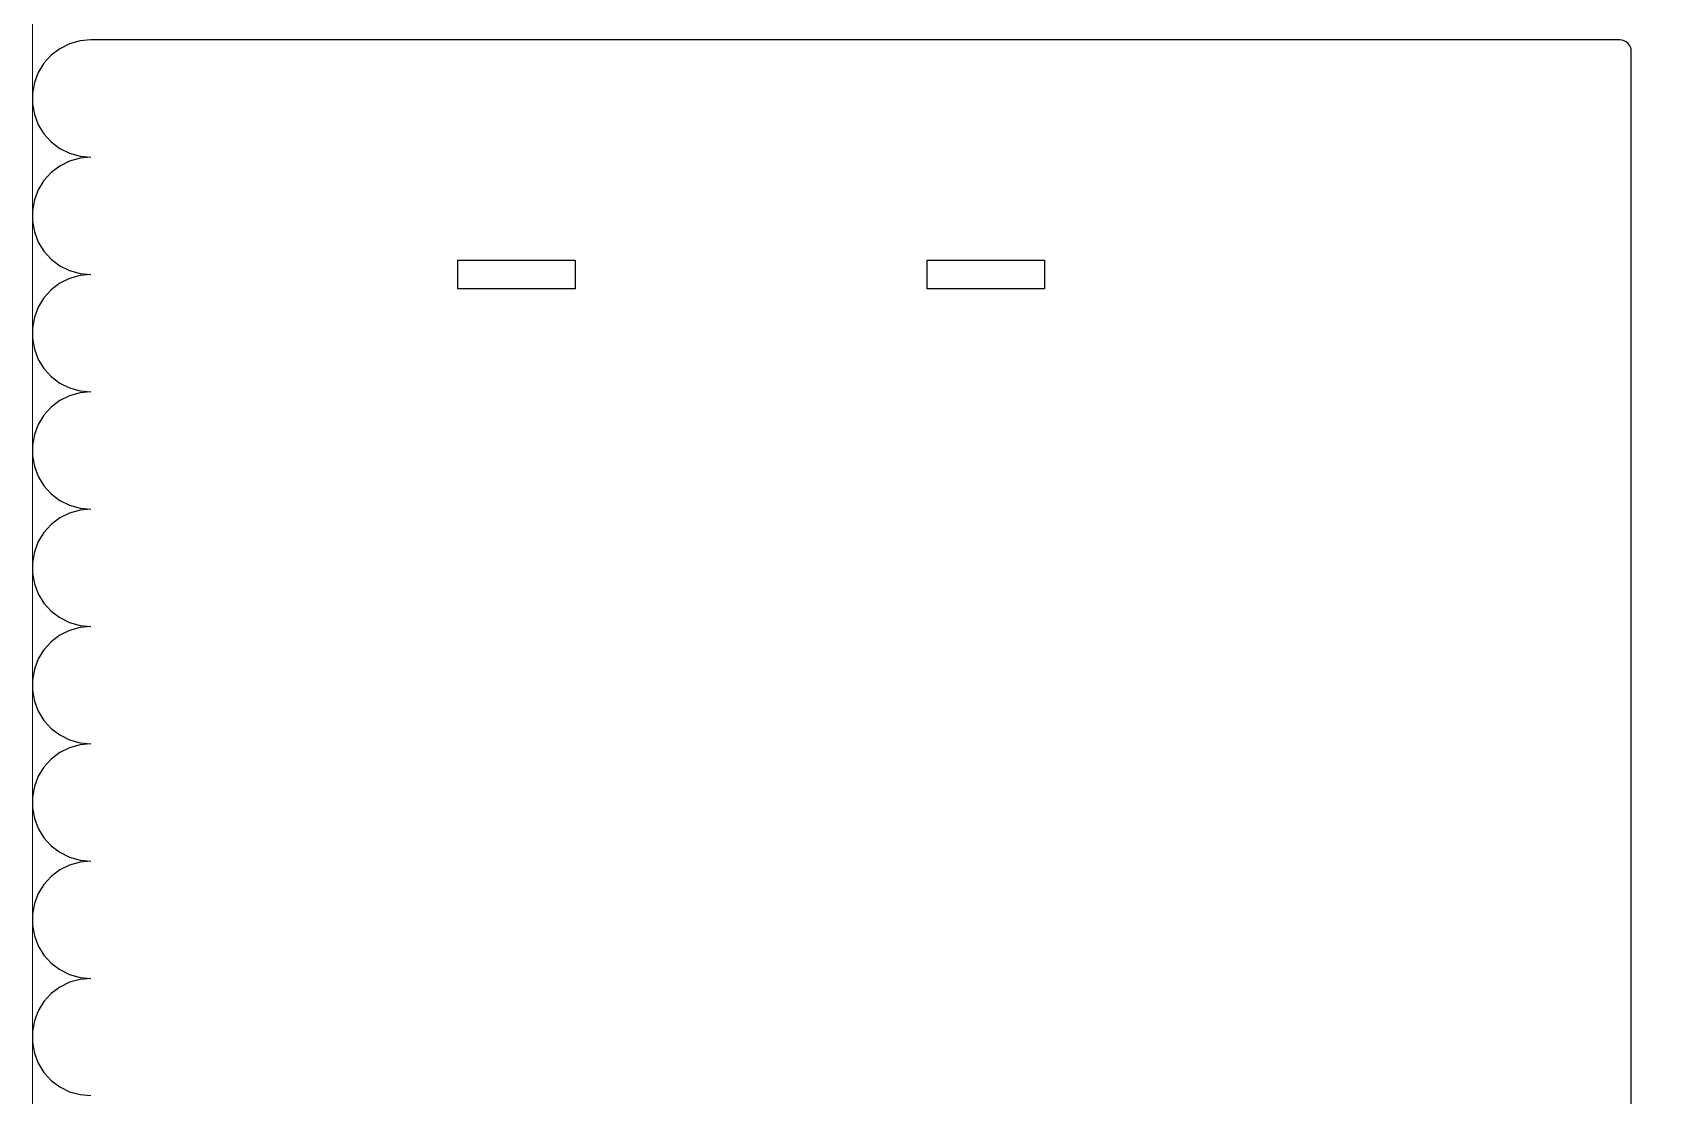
# Model space of a CAD drawing. Header units: millimetres. Extents: x -3928 to -434, y -548 to 1409.
# Drawn here: x -3928.4 to -3645.7, y 647.9 to 833.7 of the extents above; entities that cross this region are included whole.
import ezdxf

# ---------------------------------------------------------------- set-up
doc = ezdxf.new("R2010")
doc.units = ezdxf.units.MM
doc.header["$MEASUREMENT"] = 0
doc.layers.add('layer 1', color=7, linetype='Continuous')

msp = doc.modelspace()

# ---------------------------------------------------------------- linework, layer by layer
at = {"layer": 'layer 1', "color": 250, "lineweight": 9}
msp.add_lwpolyline([(-3928.424, 422.392), (-2728.424, 422.392), (-2728.424, 1322.392), (-3928.424, 1322.392), (-3928.424, 422.392)], close=True, dxfattribs=at)
at = {"layer": 'layer 1', "color": 1, "lineweight": 25}
for points, knots in [([(-3918.2178, 832.3921), (-3918.2178, 832.3921), (-3920.1012, 832.2174), (-3920.1012, 832.2174), (-3920.1012, 832.2174), (-3920.1012, 832.2174), (-3921.9205, 831.6999), (-3921.9205, 831.6999), (-3921.9205, 831.6999), (-3921.9205, 831.6999), (-3923.6138, 830.8568), (-3923.6138, 830.8568), (-3923.6138, 830.8568), (-3923.6138, 830.8568), (-3925.123, 829.717), (-3925.123, 829.717), (-3925.123, 829.717), (-3925.123, 829.717), (-3926.3976, 828.3189), (-3926.3976, 828.3189), (-3926.3976, 828.3189), (-3926.3976, 828.3189), (-3927.3932, 826.7109), (-3927.3932, 826.7109), (-3927.3932, 826.7109), (-3927.3932, 826.7109), (-3928.0765, 824.947), (-3928.0765, 824.947), (-3928.0765, 824.947), (-3928.0765, 824.947), (-3928.424, 823.0879), (-3928.424, 823.0879), (-3928.424, 823.0879), (-3928.424, 823.0879), (-3928.424, 821.1963), (-3928.424, 821.1963), (-3928.424, 821.1963), (-3928.424, 821.1963), (-3928.0765, 819.3372), (-3928.0765, 819.3372), (-3928.0765, 819.3372), (-3928.0765, 819.3372), (-3927.3932, 817.5733), (-3927.3932, 817.5733), (-3927.3932, 817.5733), (-3927.3932, 817.5733), (-3926.3976, 815.965), (-3926.3976, 815.965), (-3926.3976, 815.965), (-3926.3976, 815.965), (-3925.123, 814.5673), (-3925.123, 814.5673), (-3925.123, 814.5673), (-3925.123, 814.5673), (-3923.6138, 813.4274), (-3923.6138, 813.4274), (-3923.6138, 813.4274), (-3923.6138, 813.4274), (-3921.9205, 812.5843), (-3921.9205, 812.5843), (-3921.9205, 812.5843), (-3921.9205, 812.5843), (-3920.1012, 812.0668), (-3920.1012, 812.0668), (-3920.1012, 812.0668), (-3920.1012, 812.0668), (-3918.2178, 811.8922), (-3918.2178, 811.8922)], [0, 0, 0, 0, 0.05555556, 0.05555556, 0.05555556, 0.05555556, 0.11111111, 0.11111111, 0.11111111, 0.11111111, 0.16666667, 0.16666667, 0.16666667, 0.16666667, 0.22222222, 0.22222222, 0.22222222, 0.22222222, 0.27777778, 0.27777778, 0.27777778, 0.27777778, 0.33333333, 0.33333333, 0.33333333, 0.33333333, 0.38888889, 0.38888889, 0.38888889, 0.38888889, 0.44444444, 0.44444444, 0.44444444, 0.44444444, 0.5, 0.5, 0.5, 0.5, 0.55555556, 0.55555556, 0.55555556, 0.55555556, 0.61111111, 0.61111111, 0.61111111, 0.61111111, 0.66666667, 0.66666667, 0.66666667, 0.66666667, 0.72222222, 0.72222222, 0.72222222, 0.72222222, 0.77777778, 0.77777778, 0.77777778, 0.77777778, 0.83333333, 0.83333333, 0.83333333, 0.83333333, 0.88888889, 0.88888889, 0.88888889, 0.88888889, 1, 1, 1, 1]), ([(-3649.128, 830.3922), (-3649.128, 830.3922), (-3649.1665, 830.7823), (-3649.1665, 830.7823), (-3649.1665, 830.7823), (-3649.1665, 830.7823), (-3649.2801, 831.1573), (-3649.2801, 831.1573), (-3649.2801, 831.1573), (-3649.2801, 831.1573), (-3649.4649, 831.5031), (-3649.4649, 831.5031), (-3649.4649, 831.5031), (-3649.4649, 831.5031), (-3649.7137, 831.8061), (-3649.7137, 831.8061), (-3649.7137, 831.8061), (-3649.7137, 831.8061), (-3650.0167, 832.0552), (-3650.0167, 832.0552), (-3650.0167, 832.0552), (-3650.0167, 832.0552), (-3650.3624, 832.2397), (-3650.3624, 832.2397), (-3650.3624, 832.2397), (-3650.3624, 832.2397), (-3650.7378, 832.3536), (-3650.7378, 832.3536), (-3650.7378, 832.3536), (-3650.7378, 832.3536), (-3651.1279, 832.3921), (-3651.1279, 832.3921)], [0, 0, 0, 0, 0.11111111, 0.11111111, 0.11111111, 0.11111111, 0.22222222, 0.22222222, 0.22222222, 0.22222222, 0.33333333, 0.33333333, 0.33333333, 0.33333333, 0.44444444, 0.44444444, 0.44444444, 0.44444444, 0.55555556, 0.55555556, 0.55555556, 0.55555556, 0.66666667, 0.66666667, 0.66666667, 0.66666667, 0.77777778, 0.77777778, 0.77777778, 0.77777778, 1, 1, 1, 1]), ([(-3918.2178, 811.8922), (-3918.2178, 811.8922), (-3920.1012, 811.7175), (-3920.1012, 811.7175), (-3920.1012, 811.7175), (-3920.1012, 811.7175), (-3921.9205, 811.2), (-3921.9205, 811.2), (-3921.9205, 811.2), (-3921.9205, 811.2), (-3923.6138, 810.3569), (-3923.6138, 810.3569), (-3923.6138, 810.3569), (-3923.6138, 810.3569), (-3925.123, 809.217), (-3925.123, 809.217), (-3925.123, 809.217), (-3925.123, 809.217), (-3926.3976, 807.819), (-3926.3976, 807.819), (-3926.3976, 807.819), (-3926.3976, 807.819), (-3927.3932, 806.211), (-3927.3932, 806.211), (-3927.3932, 806.211), (-3927.3932, 806.211), (-3928.0765, 804.4471), (-3928.0765, 804.4471), (-3928.0765, 804.4471), (-3928.0765, 804.4471), (-3928.424, 802.588), (-3928.424, 802.588), (-3928.424, 802.588), (-3928.424, 802.588), (-3928.424, 800.6964), (-3928.424, 800.6964), (-3928.424, 800.6964), (-3928.424, 800.6964), (-3928.0765, 798.8369), (-3928.0765, 798.8369), (-3928.0765, 798.8369), (-3928.0765, 798.8369), (-3927.3932, 797.0734), (-3927.3932, 797.0734), (-3927.3932, 797.0734), (-3927.3932, 797.0734), (-3926.3976, 795.4651), (-3926.3976, 795.4651), (-3926.3976, 795.4651), (-3926.3976, 795.4651), (-3925.123, 794.0673), (-3925.123, 794.0673), (-3925.123, 794.0673), (-3925.123, 794.0673), (-3923.6138, 792.9272), (-3923.6138, 792.9272), (-3923.6138, 792.9272), (-3923.6138, 792.9272), (-3921.9205, 792.0844), (-3921.9205, 792.0844), (-3921.9205, 792.0844), (-3921.9205, 792.0844), (-3920.1012, 791.5665), (-3920.1012, 791.5665), (-3920.1012, 791.5665), (-3920.1012, 791.5665), (-3918.2178, 791.3922), (-3918.2178, 791.3922)], [0, 0, 0, 0, 0.05555556, 0.05555556, 0.05555556, 0.05555556, 0.11111111, 0.11111111, 0.11111111, 0.11111111, 0.16666667, 0.16666667, 0.16666667, 0.16666667, 0.22222222, 0.22222222, 0.22222222, 0.22222222, 0.27777778, 0.27777778, 0.27777778, 0.27777778, 0.33333333, 0.33333333, 0.33333333, 0.33333333, 0.38888889, 0.38888889, 0.38888889, 0.38888889, 0.44444444, 0.44444444, 0.44444444, 0.44444444, 0.5, 0.5, 0.5, 0.5, 0.55555556, 0.55555556, 0.55555556, 0.55555556, 0.61111111, 0.61111111, 0.61111111, 0.61111111, 0.66666667, 0.66666667, 0.66666667, 0.66666667, 0.72222222, 0.72222222, 0.72222222, 0.72222222, 0.77777778, 0.77777778, 0.77777778, 0.77777778, 0.83333333, 0.83333333, 0.83333333, 0.83333333, 0.88888889, 0.88888889, 0.88888889, 0.88888889, 1, 1, 1, 1]), ([(-3918.2178, 791.3922), (-3918.2178, 791.3922), (-3920.1012, 791.2176), (-3920.1012, 791.2176), (-3920.1012, 791.2176), (-3920.1012, 791.2176), (-3921.9205, 790.7001), (-3921.9205, 790.7001), (-3921.9205, 790.7001), (-3921.9205, 790.7001), (-3923.6138, 789.8566), (-3923.6138, 789.8566), (-3923.6138, 789.8566), (-3923.6138, 789.8566), (-3925.123, 788.7168), (-3925.123, 788.7168), (-3925.123, 788.7168), (-3925.123, 788.7168), (-3926.3976, 787.3191), (-3926.3976, 787.3191), (-3926.3976, 787.3191), (-3926.3976, 787.3191), (-3927.3932, 785.7107), (-3927.3932, 785.7107), (-3927.3932, 785.7107), (-3927.3932, 785.7107), (-3928.0765, 783.9472), (-3928.0765, 783.9472), (-3928.0765, 783.9472), (-3928.0765, 783.9472), (-3928.424, 782.0877), (-3928.424, 782.0877), (-3928.424, 782.0877), (-3928.424, 782.0877), (-3928.424, 780.1965), (-3928.424, 780.1965), (-3928.424, 780.1965), (-3928.424, 780.1965), (-3928.0765, 778.337), (-3928.0765, 778.337), (-3928.0765, 778.337), (-3928.0765, 778.337), (-3927.3932, 776.5731), (-3927.3932, 776.5731), (-3927.3932, 776.5731), (-3927.3932, 776.5731), (-3926.3976, 774.9651), (-3926.3976, 774.9651), (-3926.3976, 774.9651), (-3926.3976, 774.9651), (-3925.123, 773.5671), (-3925.123, 773.5671), (-3925.123, 773.5671), (-3925.123, 773.5671), (-3923.6138, 772.4273), (-3923.6138, 772.4273), (-3923.6138, 772.4273), (-3923.6138, 772.4273), (-3921.9205, 771.5841), (-3921.9205, 771.5841), (-3921.9205, 771.5841), (-3921.9205, 771.5841), (-3920.1012, 771.0666), (-3920.1012, 771.0666), (-3920.1012, 771.0666), (-3920.1012, 771.0666), (-3918.2178, 770.892), (-3918.2178, 770.892)], [0, 0, 0, 0, 0.05555556, 0.05555556, 0.05555556, 0.05555556, 0.11111111, 0.11111111, 0.11111111, 0.11111111, 0.16666667, 0.16666667, 0.16666667, 0.16666667, 0.22222222, 0.22222222, 0.22222222, 0.22222222, 0.27777778, 0.27777778, 0.27777778, 0.27777778, 0.33333333, 0.33333333, 0.33333333, 0.33333333, 0.38888889, 0.38888889, 0.38888889, 0.38888889, 0.44444444, 0.44444444, 0.44444444, 0.44444444, 0.5, 0.5, 0.5, 0.5, 0.55555556, 0.55555556, 0.55555556, 0.55555556, 0.61111111, 0.61111111, 0.61111111, 0.61111111, 0.66666667, 0.66666667, 0.66666667, 0.66666667, 0.72222222, 0.72222222, 0.72222222, 0.72222222, 0.77777778, 0.77777778, 0.77777778, 0.77777778, 0.83333333, 0.83333333, 0.83333333, 0.83333333, 0.88888889, 0.88888889, 0.88888889, 0.88888889, 1, 1, 1, 1]), ([(-3918.2178, 770.892), (-3918.2178, 770.892), (-3920.1012, 770.7177), (-3920.1012, 770.7177), (-3920.1012, 770.7177), (-3920.1012, 770.7177), (-3921.9205, 770.1998), (-3921.9205, 770.1998), (-3921.9205, 770.1998), (-3921.9205, 770.1998), (-3923.6138, 769.3567), (-3923.6138, 769.3567), (-3923.6138, 769.3567), (-3923.6138, 769.3567), (-3925.123, 768.2169), (-3925.123, 768.2169), (-3925.123, 768.2169), (-3925.123, 768.2169), (-3926.3976, 766.8191), (-3926.3976, 766.8191), (-3926.3976, 766.8191), (-3926.3976, 766.8191), (-3927.3932, 765.2108), (-3927.3932, 765.2108), (-3927.3932, 765.2108), (-3927.3932, 765.2108), (-3928.0765, 763.4469), (-3928.0765, 763.4469), (-3928.0765, 763.4469), (-3928.0765, 763.4469), (-3928.424, 761.5878), (-3928.424, 761.5878), (-3928.424, 761.5878), (-3928.424, 761.5878), (-3928.424, 759.6962), (-3928.424, 759.6962), (-3928.424, 759.6962), (-3928.424, 759.6962), (-3928.0765, 757.8371), (-3928.0765, 757.8371), (-3928.0765, 757.8371), (-3928.0765, 757.8371), (-3927.3932, 756.0732), (-3927.3932, 756.0732), (-3927.3932, 756.0732), (-3927.3932, 756.0732), (-3926.3976, 754.4652), (-3926.3976, 754.4652), (-3926.3976, 754.4652), (-3926.3976, 754.4652), (-3925.123, 753.0672), (-3925.123, 753.0672), (-3925.123, 753.0672), (-3925.123, 753.0672), (-3923.6138, 751.9273), (-3923.6138, 751.9273), (-3923.6138, 751.9273), (-3923.6138, 751.9273), (-3921.9205, 751.0842), (-3921.9205, 751.0842), (-3921.9205, 751.0842), (-3921.9205, 751.0842), (-3920.1012, 750.5667), (-3920.1012, 750.5667), (-3920.1012, 750.5667), (-3920.1012, 750.5667), (-3918.2178, 750.392), (-3918.2178, 750.392)], [0, 0, 0, 0, 0.05555556, 0.05555556, 0.05555556, 0.05555556, 0.11111111, 0.11111111, 0.11111111, 0.11111111, 0.16666667, 0.16666667, 0.16666667, 0.16666667, 0.22222222, 0.22222222, 0.22222222, 0.22222222, 0.27777778, 0.27777778, 0.27777778, 0.27777778, 0.33333333, 0.33333333, 0.33333333, 0.33333333, 0.38888889, 0.38888889, 0.38888889, 0.38888889, 0.44444444, 0.44444444, 0.44444444, 0.44444444, 0.5, 0.5, 0.5, 0.5, 0.55555556, 0.55555556, 0.55555556, 0.55555556, 0.61111111, 0.61111111, 0.61111111, 0.61111111, 0.66666667, 0.66666667, 0.66666667, 0.66666667, 0.72222222, 0.72222222, 0.72222222, 0.72222222, 0.77777778, 0.77777778, 0.77777778, 0.77777778, 0.83333333, 0.83333333, 0.83333333, 0.83333333, 0.88888889, 0.88888889, 0.88888889, 0.88888889, 1, 1, 1, 1]), ([(-3918.2178, 750.392), (-3918.2178, 750.392), (-3920.1012, 750.2174), (-3920.1012, 750.2174), (-3920.1012, 750.2174), (-3920.1012, 750.2174), (-3921.9205, 749.6999), (-3921.9205, 749.6999), (-3921.9205, 749.6999), (-3921.9205, 749.6999), (-3923.6138, 748.8568), (-3923.6138, 748.8568), (-3923.6138, 748.8568), (-3923.6138, 748.8568), (-3925.123, 747.7169), (-3925.123, 747.7169), (-3925.123, 747.7169), (-3925.123, 747.7169), (-3926.3976, 746.3192), (-3926.3976, 746.3192), (-3926.3976, 746.3192), (-3926.3976, 746.3192), (-3927.3932, 744.7109), (-3927.3932, 744.7109), (-3927.3932, 744.7109), (-3927.3932, 744.7109), (-3928.0765, 742.947), (-3928.0765, 742.947), (-3928.0765, 742.947), (-3928.0765, 742.947), (-3928.424, 741.0879), (-3928.424, 741.0879), (-3928.424, 741.0879), (-3928.424, 741.0879), (-3928.424, 739.1963), (-3928.424, 739.1963), (-3928.424, 739.1963), (-3928.424, 739.1963), (-3928.0765, 737.3372), (-3928.0765, 737.3372), (-3928.0765, 737.3372), (-3928.0765, 737.3372), (-3927.3932, 735.5733), (-3927.3932, 735.5733), (-3927.3932, 735.5733), (-3927.3932, 735.5733), (-3926.3976, 733.965), (-3926.3976, 733.965), (-3926.3976, 733.965), (-3926.3976, 733.965), (-3925.123, 732.5672), (-3925.123, 732.5672), (-3925.123, 732.5672), (-3925.123, 732.5672), (-3923.6138, 731.4274), (-3923.6138, 731.4274), (-3923.6138, 731.4274), (-3923.6138, 731.4274), (-3921.9205, 730.5843), (-3921.9205, 730.5843), (-3921.9205, 730.5843), (-3921.9205, 730.5843), (-3920.1012, 730.0668), (-3920.1012, 730.0668), (-3920.1012, 730.0668), (-3920.1012, 730.0668), (-3918.2178, 729.8921), (-3918.2178, 729.8921)], [0, 0, 0, 0, 0.05555556, 0.05555556, 0.05555556, 0.05555556, 0.11111111, 0.11111111, 0.11111111, 0.11111111, 0.16666667, 0.16666667, 0.16666667, 0.16666667, 0.22222222, 0.22222222, 0.22222222, 0.22222222, 0.27777778, 0.27777778, 0.27777778, 0.27777778, 0.33333333, 0.33333333, 0.33333333, 0.33333333, 0.38888889, 0.38888889, 0.38888889, 0.38888889, 0.44444444, 0.44444444, 0.44444444, 0.44444444, 0.5, 0.5, 0.5, 0.5, 0.55555556, 0.55555556, 0.55555556, 0.55555556, 0.61111111, 0.61111111, 0.61111111, 0.61111111, 0.66666667, 0.66666667, 0.66666667, 0.66666667, 0.72222222, 0.72222222, 0.72222222, 0.72222222, 0.77777778, 0.77777778, 0.77777778, 0.77777778, 0.83333333, 0.83333333, 0.83333333, 0.83333333, 0.88888889, 0.88888889, 0.88888889, 0.88888889, 1, 1, 1, 1]), ([(-3918.2178, 729.8921), (-3918.2178, 729.8921), (-3920.1012, 729.7175), (-3920.1012, 729.7175), (-3920.1012, 729.7175), (-3920.1012, 729.7175), (-3921.9205, 729.2), (-3921.9205, 729.2), (-3921.9205, 729.2), (-3921.9205, 729.2), (-3923.6138, 728.3568), (-3923.6138, 728.3568), (-3923.6138, 728.3568), (-3923.6138, 728.3568), (-3925.123, 727.217), (-3925.123, 727.217), (-3925.123, 727.217), (-3925.123, 727.217), (-3926.3976, 725.819), (-3926.3976, 725.819), (-3926.3976, 725.819), (-3926.3976, 725.819), (-3927.3932, 724.211), (-3927.3932, 724.211), (-3927.3932, 724.211), (-3927.3932, 724.211), (-3928.0765, 722.4471), (-3928.0765, 722.4471), (-3928.0765, 722.4471), (-3928.0765, 722.4471), (-3928.424, 720.588), (-3928.424, 720.588), (-3928.424, 720.588), (-3928.424, 720.588), (-3928.424, 718.6964), (-3928.424, 718.6964), (-3928.424, 718.6964), (-3928.424, 718.6964), (-3928.0765, 716.8369), (-3928.0765, 716.8369), (-3928.0765, 716.8369), (-3928.0765, 716.8369), (-3927.3932, 715.0733), (-3927.3932, 715.0733), (-3927.3932, 715.0733), (-3927.3932, 715.0733), (-3926.3976, 713.465), (-3926.3976, 713.465), (-3926.3976, 713.465), (-3926.3976, 713.465), (-3925.123, 712.0673), (-3925.123, 712.0673), (-3925.123, 712.0673), (-3925.123, 712.0673), (-3923.6138, 710.9275), (-3923.6138, 710.9275), (-3923.6138, 710.9275), (-3923.6138, 710.9275), (-3921.9205, 710.0844), (-3921.9205, 710.0844), (-3921.9205, 710.0844), (-3921.9205, 710.0844), (-3920.1012, 709.5665), (-3920.1012, 709.5665), (-3920.1012, 709.5665), (-3920.1012, 709.5665), (-3918.2178, 709.3922), (-3918.2178, 709.3922)], [0, 0, 0, 0, 0.05555556, 0.05555556, 0.05555556, 0.05555556, 0.11111111, 0.11111111, 0.11111111, 0.11111111, 0.16666667, 0.16666667, 0.16666667, 0.16666667, 0.22222222, 0.22222222, 0.22222222, 0.22222222, 0.27777778, 0.27777778, 0.27777778, 0.27777778, 0.33333333, 0.33333333, 0.33333333, 0.33333333, 0.38888889, 0.38888889, 0.38888889, 0.38888889, 0.44444444, 0.44444444, 0.44444444, 0.44444444, 0.5, 0.5, 0.5, 0.5, 0.55555556, 0.55555556, 0.55555556, 0.55555556, 0.61111111, 0.61111111, 0.61111111, 0.61111111, 0.66666667, 0.66666667, 0.66666667, 0.66666667, 0.72222222, 0.72222222, 0.72222222, 0.72222222, 0.77777778, 0.77777778, 0.77777778, 0.77777778, 0.83333333, 0.83333333, 0.83333333, 0.83333333, 0.88888889, 0.88888889, 0.88888889, 0.88888889, 1, 1, 1, 1]), ([(-3918.2178, 709.3922), (-3918.2178, 709.3922), (-3920.1012, 709.2176), (-3920.1012, 709.2176), (-3920.1012, 709.2176), (-3920.1012, 709.2176), (-3921.9205, 708.7001), (-3921.9205, 708.7001), (-3921.9205, 708.7001), (-3921.9205, 708.7001), (-3923.6138, 707.8569), (-3923.6138, 707.8569), (-3923.6138, 707.8569), (-3923.6138, 707.8569), (-3925.123, 706.7167), (-3925.123, 706.7167), (-3925.123, 706.7167), (-3925.123, 706.7167), (-3926.3976, 705.319), (-3926.3976, 705.319), (-3926.3976, 705.319), (-3926.3976, 705.319), (-3927.3932, 703.7107), (-3927.3932, 703.7107), (-3927.3932, 703.7107), (-3927.3932, 703.7107), (-3928.0765, 701.9472), (-3928.0765, 701.9472), (-3928.0765, 701.9472), (-3928.0765, 701.9472), (-3928.424, 700.0877), (-3928.424, 700.0877), (-3928.424, 700.0877), (-3928.424, 700.0877), (-3928.424, 698.1965), (-3928.424, 698.1965), (-3928.424, 698.1965), (-3928.424, 698.1965), (-3928.0765, 696.337), (-3928.0765, 696.337), (-3928.0765, 696.337), (-3928.0765, 696.337), (-3927.3932, 694.5731), (-3927.3932, 694.5731), (-3927.3932, 694.5731), (-3927.3932, 694.5731), (-3926.3976, 692.9651), (-3926.3976, 692.9651), (-3926.3976, 692.9651), (-3926.3976, 692.9651), (-3925.123, 691.5671), (-3925.123, 691.5671), (-3925.123, 691.5671), (-3925.123, 691.5671), (-3923.6138, 690.4272), (-3923.6138, 690.4272), (-3923.6138, 690.4272), (-3923.6138, 690.4272), (-3921.9205, 689.5841), (-3921.9205, 689.5841), (-3921.9205, 689.5841), (-3921.9205, 689.5841), (-3920.1012, 689.0666), (-3920.1012, 689.0666), (-3920.1012, 689.0666), (-3920.1012, 689.0666), (-3918.2178, 688.8919), (-3918.2178, 688.8919)], [0, 0, 0, 0, 0.05555556, 0.05555556, 0.05555556, 0.05555556, 0.11111111, 0.11111111, 0.11111111, 0.11111111, 0.16666667, 0.16666667, 0.16666667, 0.16666667, 0.22222222, 0.22222222, 0.22222222, 0.22222222, 0.27777778, 0.27777778, 0.27777778, 0.27777778, 0.33333333, 0.33333333, 0.33333333, 0.33333333, 0.38888889, 0.38888889, 0.38888889, 0.38888889, 0.44444444, 0.44444444, 0.44444444, 0.44444444, 0.5, 0.5, 0.5, 0.5, 0.55555556, 0.55555556, 0.55555556, 0.55555556, 0.61111111, 0.61111111, 0.61111111, 0.61111111, 0.66666667, 0.66666667, 0.66666667, 0.66666667, 0.72222222, 0.72222222, 0.72222222, 0.72222222, 0.77777778, 0.77777778, 0.77777778, 0.77777778, 0.83333333, 0.83333333, 0.83333333, 0.83333333, 0.88888889, 0.88888889, 0.88888889, 0.88888889, 1, 1, 1, 1]), ([(-3918.2178, 688.8919), (-3918.2178, 688.8919), (-3920.1012, 688.7177), (-3920.1012, 688.7177), (-3920.1012, 688.7177), (-3920.1012, 688.7177), (-3921.9205, 688.1998), (-3921.9205, 688.1998), (-3921.9205, 688.1998), (-3921.9205, 688.1998), (-3923.6138, 687.3567), (-3923.6138, 687.3567), (-3923.6138, 687.3567), (-3923.6138, 687.3567), (-3925.123, 686.2168), (-3925.123, 686.2168), (-3925.123, 686.2168), (-3925.123, 686.2168), (-3926.3976, 684.8191), (-3926.3976, 684.8191), (-3926.3976, 684.8191), (-3926.3976, 684.8191), (-3927.3932, 683.2108), (-3927.3932, 683.2108), (-3927.3932, 683.2108), (-3927.3932, 683.2108), (-3928.0765, 681.4473), (-3928.0765, 681.4473), (-3928.0765, 681.4473), (-3928.0765, 681.4473), (-3928.424, 679.5878), (-3928.424, 679.5878), (-3928.424, 679.5878), (-3928.424, 679.5878), (-3928.424, 677.6962), (-3928.424, 677.6962), (-3928.424, 677.6962), (-3928.424, 677.6962), (-3928.0765, 675.8371), (-3928.0765, 675.8371), (-3928.0765, 675.8371), (-3928.0765, 675.8371), (-3927.3932, 674.0732), (-3927.3932, 674.0732), (-3927.3932, 674.0732), (-3927.3932, 674.0732), (-3926.3976, 672.4652), (-3926.3976, 672.4652), (-3926.3976, 672.4652), (-3926.3976, 672.4652), (-3925.123, 671.0671), (-3925.123, 671.0671), (-3925.123, 671.0671), (-3925.123, 671.0671), (-3923.6138, 669.9273), (-3923.6138, 669.9273), (-3923.6138, 669.9273), (-3923.6138, 669.9273), (-3921.9205, 669.0842), (-3921.9205, 669.0842), (-3921.9205, 669.0842), (-3921.9205, 669.0842), (-3920.1012, 668.5667), (-3920.1012, 668.5667), (-3920.1012, 668.5667), (-3920.1012, 668.5667), (-3918.2178, 668.392), (-3918.2178, 668.392)], [0, 0, 0, 0, 0.05555556, 0.05555556, 0.05555556, 0.05555556, 0.11111111, 0.11111111, 0.11111111, 0.11111111, 0.16666667, 0.16666667, 0.16666667, 0.16666667, 0.22222222, 0.22222222, 0.22222222, 0.22222222, 0.27777778, 0.27777778, 0.27777778, 0.27777778, 0.33333333, 0.33333333, 0.33333333, 0.33333333, 0.38888889, 0.38888889, 0.38888889, 0.38888889, 0.44444444, 0.44444444, 0.44444444, 0.44444444, 0.5, 0.5, 0.5, 0.5, 0.55555556, 0.55555556, 0.55555556, 0.55555556, 0.61111111, 0.61111111, 0.61111111, 0.61111111, 0.66666667, 0.66666667, 0.66666667, 0.66666667, 0.72222222, 0.72222222, 0.72222222, 0.72222222, 0.77777778, 0.77777778, 0.77777778, 0.77777778, 0.83333333, 0.83333333, 0.83333333, 0.83333333, 0.88888889, 0.88888889, 0.88888889, 0.88888889, 1, 1, 1, 1]), ([(-3918.2178, 668.392), (-3918.2178, 668.392), (-3920.1012, 668.2174), (-3920.1012, 668.2174), (-3920.1012, 668.2174), (-3920.1012, 668.2174), (-3921.9205, 667.6999), (-3921.9205, 667.6999), (-3921.9205, 667.6999), (-3921.9205, 667.6999), (-3923.6138, 666.8567), (-3923.6138, 666.8567), (-3923.6138, 666.8567), (-3923.6138, 666.8567), (-3925.123, 665.7169), (-3925.123, 665.7169), (-3925.123, 665.7169), (-3925.123, 665.7169), (-3926.3976, 664.3192), (-3926.3976, 664.3192), (-3926.3976, 664.3192), (-3926.3976, 664.3192), (-3927.3932, 662.7109), (-3927.3932, 662.7109), (-3927.3932, 662.7109), (-3927.3932, 662.7109), (-3928.0765, 660.947), (-3928.0765, 660.947), (-3928.0765, 660.947), (-3928.0765, 660.947), (-3928.424, 659.0879), (-3928.424, 659.0879), (-3928.424, 659.0879), (-3928.424, 659.0879), (-3928.424, 657.1963), (-3928.424, 657.1963), (-3928.424, 657.1963), (-3928.424, 657.1963), (-3928.0765, 655.3371), (-3928.0765, 655.3371), (-3928.0765, 655.3371), (-3928.0765, 655.3371), (-3927.3932, 653.5732), (-3927.3932, 653.5732), (-3927.3932, 653.5732), (-3927.3932, 653.5732), (-3926.3976, 651.9649), (-3926.3976, 651.9649), (-3926.3976, 651.9649), (-3926.3976, 651.9649), (-3925.123, 650.5672), (-3925.123, 650.5672), (-3925.123, 650.5672), (-3925.123, 650.5672), (-3923.6138, 649.4274), (-3923.6138, 649.4274), (-3923.6138, 649.4274), (-3923.6138, 649.4274), (-3921.9205, 648.5843), (-3921.9205, 648.5843), (-3921.9205, 648.5843), (-3921.9205, 648.5843), (-3920.1012, 648.0667), (-3920.1012, 648.0667), (-3920.1012, 648.0667), (-3920.1012, 648.0667), (-3918.2178, 647.8921), (-3918.2178, 647.8921)], [0, 0, 0, 0, 0.05555556, 0.05555556, 0.05555556, 0.05555556, 0.11111111, 0.11111111, 0.11111111, 0.11111111, 0.16666667, 0.16666667, 0.16666667, 0.16666667, 0.22222222, 0.22222222, 0.22222222, 0.22222222, 0.27777778, 0.27777778, 0.27777778, 0.27777778, 0.33333333, 0.33333333, 0.33333333, 0.33333333, 0.38888889, 0.38888889, 0.38888889, 0.38888889, 0.44444444, 0.44444444, 0.44444444, 0.44444444, 0.5, 0.5, 0.5, 0.5, 0.55555556, 0.55555556, 0.55555556, 0.55555556, 0.61111111, 0.61111111, 0.61111111, 0.61111111, 0.66666667, 0.66666667, 0.66666667, 0.66666667, 0.72222222, 0.72222222, 0.72222222, 0.72222222, 0.77777778, 0.77777778, 0.77777778, 0.77777778, 0.83333333, 0.83333333, 0.83333333, 0.83333333, 0.88888889, 0.88888889, 0.88888889, 0.88888889, 1, 1, 1, 1])]:
    msp.add_open_spline(points, degree=3, knots=knots, dxfattribs=at)
for points in [[(-3651.1279, 832.3921), (-3651.1279, 832.3921), (-3918.2178, 832.3921), (-3918.2178, 832.3921)], [(-3649.128, 424.3922), (-3649.128, 424.3922), (-3649.128, 830.3922), (-3649.128, 830.3922)], [(-3854.1279, 788.8921), (-3854.1279, 788.8921), (-3854.1279, 793.892), (-3854.1279, 793.892)], [(-3854.1279, 793.892), (-3854.1279, 793.892), (-3833.628, 793.892), (-3833.628, 793.892)], [(-3833.628, 793.892), (-3833.628, 793.892), (-3833.628, 788.8921), (-3833.628, 788.8921)], [(-3772.1279, 788.8921), (-3772.1279, 788.8921), (-3772.1279, 793.892), (-3772.1279, 793.892)], [(-3772.1279, 793.892), (-3772.1279, 793.892), (-3751.628, 793.892), (-3751.628, 793.892)], [(-3751.628, 793.892), (-3751.628, 793.892), (-3751.628, 788.8921), (-3751.628, 788.8921)], [(-3833.628, 788.8921), (-3833.628, 788.8921), (-3854.1279, 788.8921), (-3854.1279, 788.8921)], [(-3751.628, 788.8921), (-3751.628, 788.8921), (-3772.1279, 788.8921), (-3772.1279, 788.8921)]]:
    msp.add_open_spline(points, degree=3, dxfattribs=at)

doc.saveas('drawing.dxf')
